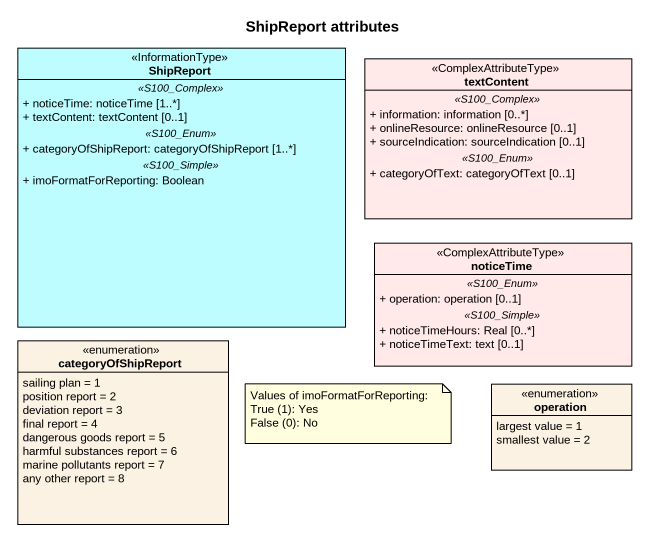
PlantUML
@startuml
title ShipReport attributes
hide circle
hide empty members
skinparam classAttributeIconSize 0
class ShipReport <<InformationType>> #BEFDFF {
  .. <<S100_Complex>> ..
  + noticeTime: noticeTime [1..*]
  + textContent: textContent [0..1]
  .. <<S100_Enum>> ..
  + categoryOfShipReport: categoryOfShipReport [1..*]
  .. <<S100_Simple>> ..
  + imoFormatForReporting: Boolean
}
class textContent <<ComplexAttributeType>> #FFE9E9 {
  .. <<S100_Complex>> ..
  + information: information [0..*]
  + onlineResource: onlineResource [0..1]
  + sourceIndication: sourceIndication [0..1]
  .. <<S100_Enum>> ..
  + categoryOfText: categoryOfText [0..1]
}
class noticeTime <<ComplexAttributeType>> #FFE9E9 {
  .. <<S100_Enum>> ..
  + operation: operation [0..1]
  .. <<S100_Simple>> ..
  + noticeTimeHours: Real [0..*]
  + noticeTimeText: text [0..1]
}
enum categoryOfShipReport #FCF2E3 {
  sailing plan = 1
  position report = 2
  deviation report = 3
  final report = 4
  dangerous goods report = 5
  harmful substances report = 6
  marine pollutants report = 7
  any other report = 8
}
enum operation #FCF2E3 {
  largest value = 1
  smallest value = 2
}
note as N1
  Values of imoFormatForReporting:
  True (1): Yes
  False (0): No
end note
@enduml
